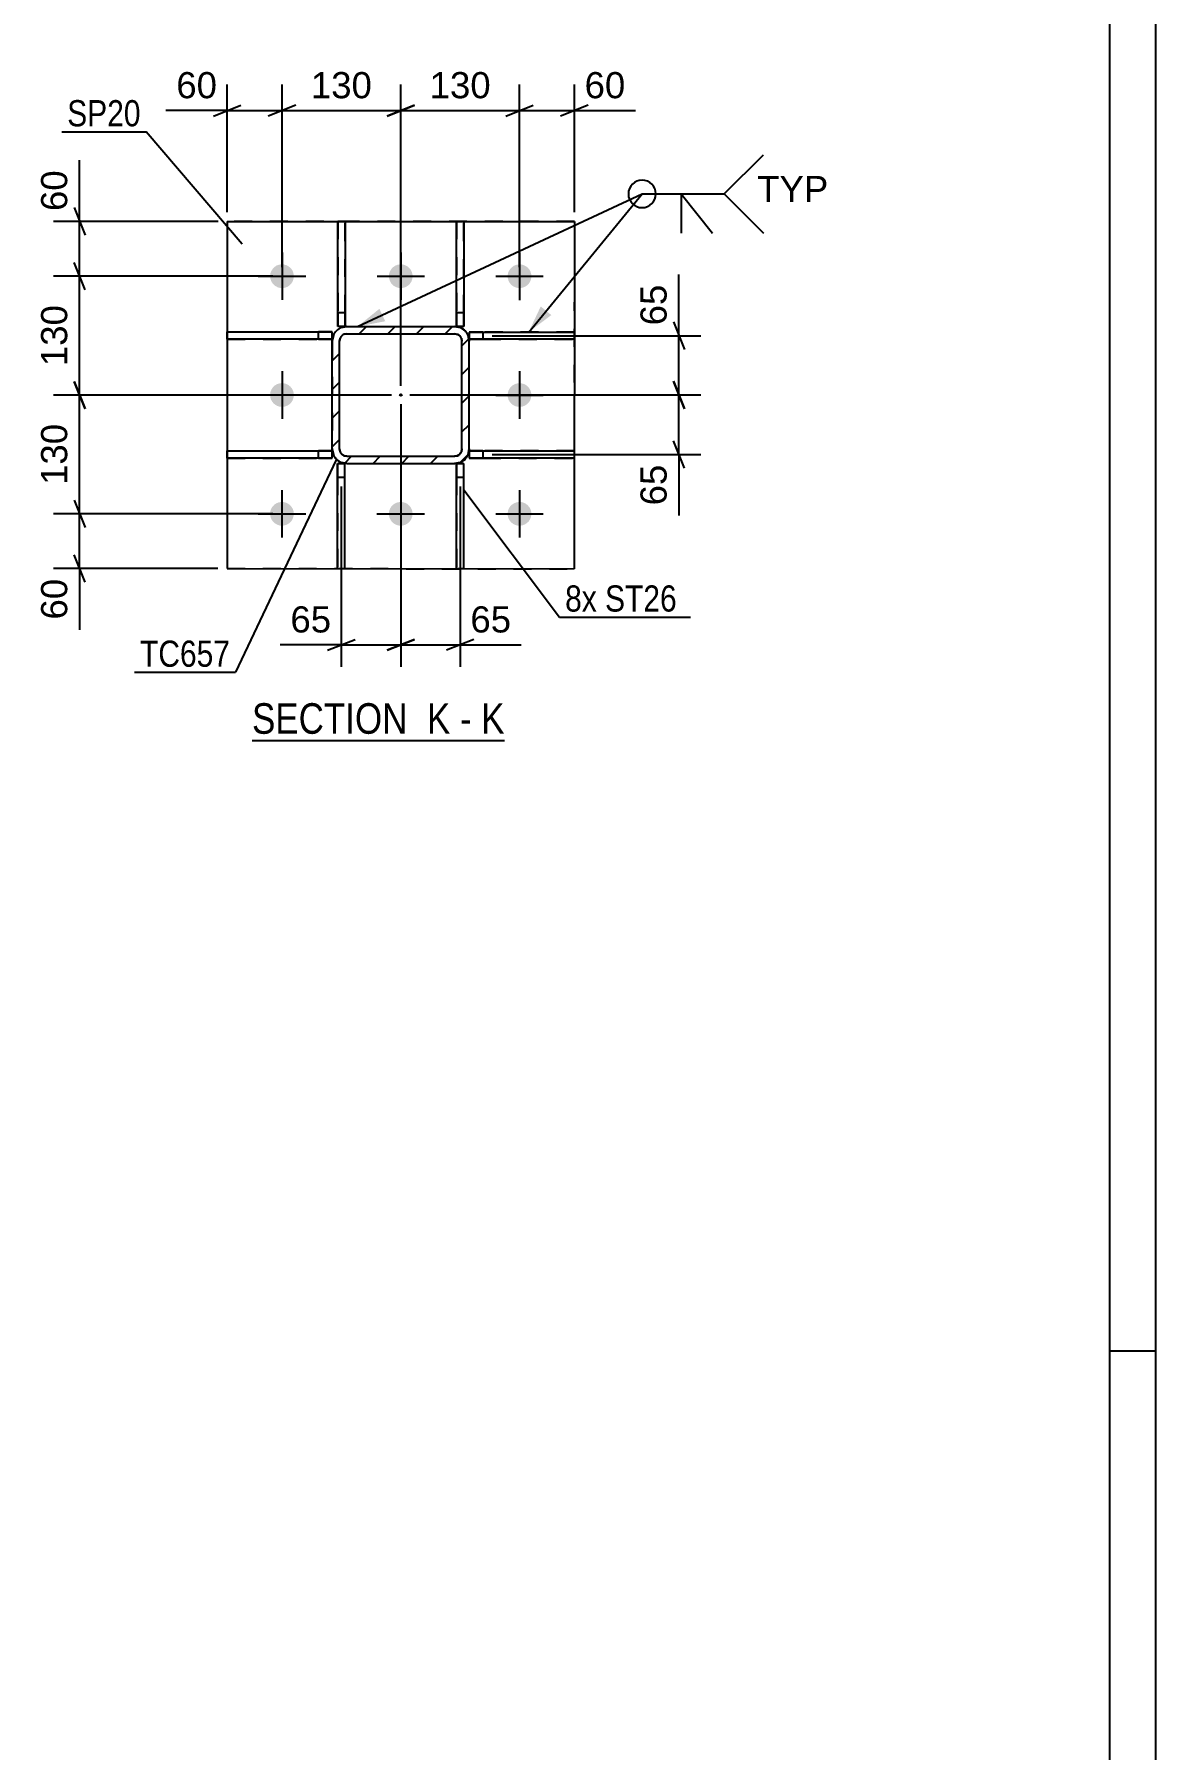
# Model space of a CAD drawing. Header units: millimetres. Extents: x -160 to 681, y -274 to 320.
# Drawn here: x 558.2 to 680.9, y -19.6 to 168.1 of the extents above; entities that cross this region are included whole.
import ezdxf

# ---------------------------------------------------------------- set-up
doc = ezdxf.new("R2010")
doc.units = ezdxf.units.MM
doc.linetypes.add('DXK_LINE_DOT2', pattern=[3.9198, 1.9599, -1.9599])
doc.linetypes.add('DXK_LINE_DOT3', pattern=[5.9187, 2.979, -0.9799, 0.9799, -0.9799])
doc.styles.add('Arial', font='ARIAL.TTF', dxfattribs={"height": 0.2})
doc.styles.add('Arial Narrow', font='ARIALN.TTF', dxfattribs={"height": 0.2})

# ---------------------------------------------------------------- blocks, each defined once
blk = doc.blocks.new('Unknown-284857079-1134')
at = {"color": 5, "linetype": 'Continuous'}
for p, q in [((680.94, -274.01), (680.94, 319.99)), ((675.94, -269.01), (675.94, 314.99)), ((680.94, 23.99), (675.94, 23.99))]:
    blk.add_line(p, q, dxfattribs=at)
blk = doc.blocks.new('Unknown-284857079-33 - 1606')
at = {"color": 6, "linetype": 'Continuous'}
blk.add_line((582.03, 90.79), (609.67, 90.79), dxfattribs=at)
at = {"color": 0, "linetype": 'Continuous'}
for points in [[(600.13, 91.54), (600.13, 95.04), (582.03, 95.04), (582.03, 91.54)], [(603.74, 91.54), (603.74, 95.04), (601.18, 95.04), (601.18, 91.54)], [(606.07, 91.54), (606.07, 95.04), (604.79, 95.04), (604.79, 91.54)], [(609.67, 91.54), (609.67, 95.04), (607.12, 95.04), (607.12, 91.54)]]:
    blk.add_wipeout(points, dxfattribs=at)
at = {"color": 7, "linetype": 'Continuous', "style": 'Arial Narrow'}
for s, p in [('SECTION ', (582.03, 91.54)), ('K', (601.18, 91.54)), ('K', (607.12, 91.54)), ('-', (604.79, 91.54))]:
    blk.add_text(s, height=3.34, dxfattribs=at).set_placement(p)
blk = doc.blocks.new('Bolt-284857079-1619 - 1606')
at = {"linetype": 'Continuous'}
for points in [[(584.71, 142.77), (584.97, 142.86), (585.24, 142.91), (585.51, 142.89), (585.77, 142.82), (586.01, 142.7), (586.22, 142.53), (586.4, 142.32), (586.52, 142.08), (586.59, 141.82), (586.61, 141.54), (586.56, 141.28), (586.47, 141.02), (586.32, 140.79), (586.13, 140.6), (585.9, 140.45), (585.65, 140.35), (585.38, 140.31), (585.11, 140.32), (584.85, 140.39), (584.6, 140.52), (584.39, 140.69), (584.22, 140.9), (584.1, 141.14), (584.02, 141.4), (584.01, 141.67), (584.05, 141.94), (584.15, 142.2), (584.3, 142.42), (584.49, 142.62)], [(597.71, 142.76), (597.97, 142.86), (598.24, 142.9), (598.51, 142.89), (598.77, 142.82), (599.01, 142.7), (599.22, 142.53), (599.4, 142.32), (599.52, 142.08), (599.59, 141.81), (599.61, 141.54), (599.56, 141.27), (599.47, 141.02), (599.32, 140.79), (599.13, 140.6), (598.9, 140.45), (598.65, 140.35), (598.38, 140.31), (598.11, 140.32), (597.85, 140.39), (597.6, 140.51), (597.39, 140.68), (597.22, 140.89), (597.1, 141.14), (597.02, 141.4), (597.01, 141.67), (597.05, 141.94), (597.15, 142.19), (597.3, 142.42), (597.49, 142.61)], [(610.71, 142.76), (610.97, 142.86), (611.24, 142.9), (611.51, 142.89), (611.77, 142.82), (612.01, 142.7), (612.22, 142.53), (612.4, 142.32), (612.52, 142.07), (612.59, 141.81), (612.61, 141.54), (612.56, 141.27), (612.47, 141.02), (612.32, 140.79), (612.13, 140.6), (611.9, 140.45), (611.65, 140.35), (611.38, 140.31), (611.11, 140.32), (610.85, 140.39), (610.6, 140.51), (610.39, 140.68), (610.22, 140.89), (610.1, 141.13), (610.02, 141.4), (610.01, 141.67), (610.05, 141.94), (610.15, 142.19), (610.3, 142.42), (610.49, 142.61)], [(584.71, 129.77), (584.97, 129.86), (585.23, 129.91), (585.5, 129.89), (585.77, 129.82), (586.01, 129.7), (586.22, 129.53), (586.39, 129.32), (586.52, 129.08), (586.59, 128.82), (586.6, 128.54), (586.56, 128.28), (586.47, 128.02), (586.32, 127.79), (586.13, 127.6), (585.9, 127.45), (585.65, 127.35), (585.38, 127.31), (585.11, 127.32), (584.84, 127.39), (584.6, 127.52), (584.39, 127.69), (584.22, 127.9), (584.09, 128.14), (584.02, 128.4), (584.01, 128.67), (584.05, 128.94), (584.15, 129.2), (584.29, 129.42), (584.48, 129.62)], [(610.71, 129.76), (610.97, 129.86), (611.23, 129.9), (611.5, 129.89), (611.77, 129.82), (612.01, 129.7), (612.22, 129.53), (612.39, 129.32), (612.52, 129.07), (612.59, 128.81), (612.6, 128.54), (612.56, 128.27), (612.47, 128.02), (612.32, 127.79), (612.13, 127.6), (611.9, 127.45), (611.65, 127.35), (611.38, 127.31), (611.11, 127.32), (610.84, 127.39), (610.6, 127.51), (610.39, 127.68), (610.22, 127.89), (610.09, 128.13), (610.02, 128.4), (610.01, 128.67), (610.05, 128.94), (610.15, 129.19), (610.29, 129.42), (610.48, 129.61)], [(584.71, 116.77), (584.96, 116.86), (585.23, 116.91), (585.5, 116.89), (585.77, 116.82), (586.01, 116.7), (586.22, 116.53), (586.39, 116.32), (586.52, 116.08), (586.59, 115.82), (586.6, 115.54), (586.56, 115.28), (586.46, 115.02), (586.32, 114.79), (586.12, 114.6), (585.9, 114.45), (585.64, 114.35), (585.38, 114.31), (585.1, 114.32), (584.84, 114.39), (584.6, 114.52), (584.39, 114.69), (584.22, 114.9), (584.09, 115.14), (584.02, 115.4), (584.01, 115.67), (584.05, 115.94), (584.14, 116.2), (584.29, 116.42), (584.48, 116.62)], [(597.71, 116.76), (597.96, 116.86), (598.23, 116.9), (598.5, 116.89), (598.77, 116.82), (599.01, 116.7), (599.22, 116.53), (599.39, 116.32), (599.52, 116.08), (599.59, 115.81), (599.6, 115.54), (599.56, 115.27), (599.46, 115.02), (599.32, 114.79), (599.12, 114.6), (598.9, 114.45), (598.64, 114.35), (598.38, 114.31), (598.1, 114.32), (597.84, 114.39), (597.6, 114.51), (597.39, 114.68), (597.22, 114.89), (597.09, 115.14), (597.02, 115.4), (597.01, 115.67), (597.05, 115.94), (597.14, 116.19), (597.29, 116.42), (597.48, 116.61)], [(610.71, 116.76), (610.96, 116.86), (611.23, 116.9), (611.5, 116.89), (611.77, 116.82), (612.01, 116.7), (612.22, 116.53), (612.39, 116.32), (612.52, 116.07), (612.59, 115.81), (612.6, 115.54), (612.56, 115.27), (612.46, 115.02), (612.32, 114.79), (612.12, 114.6), (611.9, 114.45), (611.64, 114.35), (611.38, 114.31), (611.1, 114.32), (610.84, 114.39), (610.6, 114.51), (610.39, 114.68), (610.22, 114.89), (610.09, 115.13), (610.02, 115.4), (610.01, 115.67), (610.05, 115.94), (610.14, 116.19), (610.29, 116.42), (610.48, 116.61)]]:
    blk.add_hatch(color=1, dxfattribs=at).paths.add_polyline_path(points)
at = {"color": 1, "linetype": 'Continuous'}
for p, q in [((585.31, 144.21), (585.31, 139.01)), ((598.31, 144.21), (598.31, 139.01)), ((611.31, 144.2), (611.31, 139)), ((582.71, 141.61), (587.91, 141.61)), ((595.71, 141.61), (600.91, 141.61)), ((608.71, 141.6), (613.91, 141.6)), ((585.31, 131.21), (585.31, 126.01)), ((611.31, 131.2), (611.31, 126)), ((582.71, 128.61), (587.91, 128.61)), ((608.71, 128.6), (613.91, 128.6)), ((585.3, 118.21), (585.3, 113.01)), ((598.3, 118.21), (598.3, 113.01)), ((611.3, 118.2), (611.3, 113)), ((582.7, 115.61), (587.9, 115.61)), ((595.7, 115.61), (600.9, 115.61)), ((608.7, 115.6), (613.9, 115.6))]:
    blk.add_line(p, q, dxfattribs=at)
blk = doc.blocks.new('Part-284857079-1656 - 1606')
at = {"color": 2, "linetype": 'Continuous'}
for p, q in [((579.31, 134.71), (579.31, 135.51)), ((579.31, 135.51), (590.81, 135.51)), ((590.81, 135.51), (589.31, 135.51)), ((590.81, 134.71), (590.81, 135.51)), ((590.81, 134.71), (579.31, 134.71))]:
    blk.add_line(p, q, dxfattribs=at)
at = {"color": 7, "linetype": 'DXK_LINE_DOT2'}
for p, q in [((579.31, 135.51), (589.31, 135.51)), ((589.31, 134.71), (589.31, 135.51)), ((590.81, 134.71), (590.81, 135.51)), ((590.81, 135.51), (590.81, 135.51)), ((579.31, 134.71), (589.31, 134.71)), ((589.31, 134.71), (590.81, 134.71)), ((590.81, 134.71), (590.81, 134.71))]:
    blk.add_line(p, q, dxfattribs=at)
blk = doc.blocks.new('Part-284857079-1661 - 1606')
at = {"color": 2, "linetype": 'Continuous'}
for p, q in [((579.3, 121.71), (579.3, 122.51)), ((579.3, 122.51), (590.8, 122.51)), ((590.8, 122.51), (589.3, 122.51)), ((590.8, 121.71), (590.8, 122.51)), ((590.8, 121.71), (579.3, 121.71))]:
    blk.add_line(p, q, dxfattribs=at)
at = {"color": 7, "linetype": 'DXK_LINE_DOT2'}
for p, q in [((579.3, 122.51), (589.3, 122.51)), ((589.3, 121.71), (589.3, 122.51)), ((590.8, 121.71), (590.8, 122.51)), ((590.8, 122.51), (590.8, 122.51)), ((579.3, 121.71), (589.3, 121.71)), ((589.3, 121.71), (590.8, 121.71)), ((590.8, 121.71), (590.8, 121.71))]:
    blk.add_line(p, q, dxfattribs=at)
blk = doc.blocks.new('Part-284857079-1666 - 1606')
at = {"color": 2, "linetype": 'Continuous'}
for p, q in [((607.31, 135.5), (605.81, 135.5)), ((605.81, 135.5), (617.31, 135.5)), ((605.81, 135.5), (605.81, 134.7)), ((617.31, 135.5), (617.31, 134.7)), ((617.31, 134.7), (605.81, 134.7))]:
    blk.add_line(p, q, dxfattribs=at)
at = {"color": 7, "linetype": 'DXK_LINE_DOT2'}
for p, q in [((605.81, 135.5), (605.81, 135.5)), ((605.81, 135.5), (605.81, 134.7)), ((617.31, 135.5), (607.31, 135.5)), ((607.31, 135.5), (607.31, 134.7)), ((605.81, 134.7), (607.31, 134.7)), ((605.81, 134.7), (605.81, 134.7)), ((607.31, 134.7), (617.31, 134.7))]:
    blk.add_line(p, q, dxfattribs=at)
blk = doc.blocks.new('Part-284857079-1735 - 1606')
at = {"color": 2, "linetype": 'Continuous'}
for p, q in [((579.31, 147.61), (579.3, 109.61)), ((579.31, 147.61), (579.31, 147.61)), ((579.31, 147.61), (617.31, 147.6)), ((617.31, 147.6), (617.3, 109.6)), ((617.31, 147.6), (617.31, 147.6)), ((579.3, 109.61), (579.3, 109.61)), ((579.3, 109.61), (617.3, 109.6)), ((617.3, 109.6), (617.3, 109.6))]:
    blk.add_line(p, q, dxfattribs=at)
at = {"color": 7, "linetype": 'DXK_LINE_DOT2'}
for p, q in [((579.31, 147.61), (579.3, 109.61)), ((617.31, 147.6), (579.31, 147.61)), ((617.31, 147.6), (617.3, 109.6)), ((579.3, 109.61), (617.3, 109.6))]:
    blk.add_line(p, q, dxfattribs=at)
blk = doc.blocks.new('Part-284857079-1671 - 1606')
at = {"color": 2, "linetype": 'Continuous'}
for p, q in [((607.3, 122.5), (605.8, 122.5)), ((605.8, 122.5), (617.3, 122.5)), ((605.8, 122.5), (605.8, 121.7)), ((617.3, 122.5), (617.3, 121.7)), ((617.3, 121.7), (605.8, 121.7))]:
    blk.add_line(p, q, dxfattribs=at)
at = {"color": 7, "linetype": 'DXK_LINE_DOT2'}
for p, q in [((605.8, 122.5), (605.8, 122.5)), ((605.8, 122.5), (605.8, 121.7)), ((617.3, 122.5), (607.3, 122.5)), ((607.3, 122.5), (607.3, 121.7)), ((605.8, 121.7), (607.3, 121.7)), ((605.8, 121.7), (605.8, 121.7)), ((607.3, 121.7), (617.3, 121.7))]:
    blk.add_line(p, q, dxfattribs=at)
blk = doc.blocks.new('Part-284857079-1676 - 1606')
at = {"color": 2, "linetype": 'Continuous'}
for p, q in [((605.21, 147.61), (604.41, 147.61)), ((604.41, 136.1), (604.41, 147.61)), ((605.21, 147.61), (605.21, 136.1))]:
    blk.add_line(p, q, dxfattribs=at)
at = {"color": 7, "linetype": 'DXK_LINE_DOT2'}
for p, q in [((604.41, 147.61), (604.41, 137.61)), ((605.21, 137.61), (605.21, 147.61)), ((605.21, 137.61), (604.41, 137.61)), ((604.41, 137.61), (604.41, 136.11)), ((605.21, 136.11), (605.21, 137.61)), ((605.21, 136.11), (604.41, 136.11)), ((604.41, 136.11), (604.41, 136.1)), ((605.21, 136.1), (604.41, 136.1)), ((605.21, 136.1), (605.21, 136.11))]:
    blk.add_line(p, q, dxfattribs=at)
blk = doc.blocks.new('Part-284857079-1681 - 1606')
at = {"color": 2, "linetype": 'Continuous'}
for p, q in [((592.21, 147.61), (591.41, 147.61)), ((591.41, 136.11), (591.41, 147.61)), ((592.21, 147.61), (592.21, 136.11)), ((592.21, 136.11), (591.41, 136.11))]:
    blk.add_line(p, q, dxfattribs=at)
at = {"color": 7, "linetype": 'DXK_LINE_DOT2'}
for p, q in [((591.41, 147.61), (591.41, 137.61)), ((592.21, 137.61), (592.21, 147.61)), ((592.21, 137.61), (591.41, 137.61)), ((591.41, 137.61), (591.41, 136.11)), ((592.21, 136.11), (592.21, 137.61)), ((592.21, 136.11), (591.41, 136.11)), ((591.41, 136.11), (591.41, 136.11)), ((592.21, 136.11), (592.21, 136.11))]:
    blk.add_line(p, q, dxfattribs=at)
blk = doc.blocks.new('Part-284857079-1686 - 1606')
at = {"color": 2, "linetype": 'Continuous'}
for p, q in [((604.4, 121.11), (605.2, 121.11)), ((604.4, 109.61), (604.4, 121.1)), ((605.2, 109.61), (605.2, 121.1)), ((604.4, 109.61), (605.2, 109.61))]:
    blk.add_line(p, q, dxfattribs=at)
at = {"color": 7, "linetype": 'DXK_LINE_DOT2'}
for p, q in [((604.4, 121.1), (604.4, 121.11)), ((604.4, 121.11), (604.4, 119.61)), ((604.4, 121.1), (605.2, 121.1)), ((605.2, 121.11), (605.2, 121.1)), ((605.2, 119.61), (605.2, 121.11)), ((604.4, 119.61), (604.4, 109.61)), ((604.4, 119.61), (605.2, 119.61)), ((605.2, 109.61), (605.2, 119.61))]:
    blk.add_line(p, q, dxfattribs=at)
blk = doc.blocks.new('Part-284857079-1691 - 1606')
at = {"color": 2, "linetype": 'Continuous'}
for p, q in [((591.4, 109.61), (591.4, 121.11)), ((591.4, 121.11), (592.2, 121.11)), ((591.4, 121.11), (592.2, 121.11)), ((592.2, 109.61), (592.2, 121.11)), ((591.4, 109.61), (592.2, 109.61))]:
    blk.add_line(p, q, dxfattribs=at)
at = {"color": 7, "linetype": 'DXK_LINE_DOT2'}
for p, q in [((591.4, 121.11), (591.4, 121.11)), ((591.4, 121.11), (591.4, 119.61)), ((592.2, 121.11), (592.2, 121.11)), ((592.2, 119.61), (592.2, 121.11)), ((591.4, 119.61), (591.4, 109.61)), ((591.4, 119.61), (592.2, 119.61)), ((592.2, 109.61), (592.2, 119.61))]:
    blk.add_line(p, q, dxfattribs=at)
blk = doc.blocks.new('Part-284857079-1787 - 1606')
at = {"linetype": 'Continuous'}
h = blk.add_hatch(dxfattribs=at)
h.set_pattern_fill('', scale=0.7, style=0, pattern_type=0)
h.set_pattern_definition([(45, (604.8175, 121.2257), (-1.57154, 1.57154), [])])
h.paths.add_polyline_path([(604.21, 121.1), (604.82, 121.23), (605.34, 121.57), (605.68, 122.09), (605.81, 122.7), (605.81, 134.5), (605.69, 135.12), (605.34, 135.64), (604.82, 135.98), (604.21, 136.1), (592.41, 136.11), (591.8, 135.98), (591.28, 135.64), (590.93, 135.12), (590.81, 134.51), (590.81, 122.71), (590.93, 122.09), (591.27, 121.57), (591.79, 121.23), (592.41, 121.11)])
h.paths.add_polyline_path([(592.41, 121.91), (592.1, 121.97), (591.84, 122.14), (591.67, 122.4), (591.61, 122.71), (591.61, 134.51), (591.67, 134.81), (591.84, 135.07), (592.1, 135.25), (592.41, 135.31), (604.21, 135.3), (604.51, 135.24), (604.77, 135.07), (604.95, 134.81), (605.01, 134.5), (605.01, 122.7), (604.94, 122.4), (604.77, 122.14), (604.51, 121.96), (604.21, 121.9)])
blk.add_hatch(color=246, dxfattribs=at).paths.add_polyline_path([(598.31, 128.51, -1), (598.31, 128.71, -1)])
at = {"color": 2, "linetype": 'Continuous'}
for p, q in [((591.79, 135.99), (592.41, 136.11)), ((592.41, 136.11), (591.8, 135.98)), ((592.1, 135.25), (592.41, 135.31)), ((592.41, 136.11), (604.21, 136.11)), ((592.41, 136.11), (604.21, 136.1)), ((592.41, 135.31), (604.21, 135.3)), ((604.21, 136.1), (604.82, 135.98)), ((604.82, 135.98), (604.21, 136.1)), ((604.21, 135.3), (604.21, 135.31)), ((604.21, 135.3), (604.51, 135.24)), ((590.81, 134.51), (590.93, 135.12)), ((590.93, 135.12), (590.81, 134.51)), ((590.81, 122.71), (590.81, 134.51)), ((591.61, 134.51), (591.67, 134.81)), ((591.61, 122.71), (591.61, 134.51)), ((604.95, 134.81), (605.01, 134.5)), ((605.01, 122.7), (605.01, 134.5)), ((605.81, 134.5), (605.69, 135.12)), ((605.81, 122.7), (605.81, 134.5)), ((590.81, 122.71), (590.93, 122.09)), ((591.67, 122.4), (591.61, 122.71)), ((604.94, 122.4), (605, 122.71)), ((605.01, 122.7), (604.94, 122.4)), ((605.68, 122.09), (605.81, 122.7)), ((591.79, 121.23), (592.41, 121.11)), ((592.1, 121.97), (592.4, 121.91)), ((592.41, 121.91), (592.1, 121.97)), ((592.4, 121.91), (604.2, 121.91)), ((592.41, 121.91), (604.21, 121.9)), ((592.41, 121.11), (604.21, 121.1)), ((604.2, 121.91), (604.51, 121.97)), ((604.51, 121.96), (604.21, 121.9)), ((604.21, 121.1), (604.82, 121.23))]:
    blk.add_line(p, q, dxfattribs=at)
at = {"color": 7, "linetype": 'DXK_LINE_DOT2'}
for p, q in [((592.41, 135.31), (592.1, 135.25)), ((592.41, 136.11), (592.41, 136.11)), ((592.41, 135.31), (592.41, 135.31)), ((592.41, 135.31), (604.21, 135.31)), ((604.21, 136.1), (604.21, 136.11)), ((604.21, 136.11), (604.21, 136.1)), ((604.21, 135.3), (604.21, 135.31)), ((604.51, 135.24), (604.21, 135.3)), ((604.82, 135.98), (604.82, 135.98)), ((590.81, 134.51), (590.8, 122.71)), ((590.81, 134.51), (590.81, 134.51)), ((590.93, 135.12), (590.93, 135.12)), ((591.6, 122.71), (591.61, 134.51)), ((591.67, 134.81), (591.61, 134.51)), ((591.61, 134.51), (591.61, 134.51)), ((591.67, 134.81), (591.67, 134.81)), ((605.01, 134.51), (604.95, 134.81)), ((605, 122.71), (605.01, 134.51)), ((605.01, 134.5), (605.01, 134.51)), ((605.69, 135.12), (605.81, 134.51)), ((605.8, 122.71), (605.81, 134.51)), ((605.81, 134.5), (605.81, 134.51)), ((590.81, 122.71), (590.8, 122.71)), ((590.93, 122.1), (590.8, 122.71)), ((591.61, 122.71), (591.6, 122.71)), ((591.6, 122.71), (591.67, 122.4)), ((604.94, 122.4), (604.94, 122.4)), ((605.01, 122.7), (605, 122.71)), ((605.8, 122.71), (605.68, 122.09)), ((605.81, 122.7), (605.8, 122.71)), ((592.4, 121.11), (591.79, 121.23)), ((592.1, 121.97), (592.1, 121.97)), ((592.41, 121.91), (592.4, 121.91)), ((592.4, 121.11), (604.2, 121.11)), ((592.41, 121.11), (592.4, 121.11)), ((604.21, 121.9), (604.2, 121.91)), ((604.82, 121.23), (604.2, 121.11)), ((604.21, 121.1), (604.2, 121.11))]:
    blk.add_line(p, q, dxfattribs=at)
at = {"color": 246, "linetype": 'DXK_LINE_DOT2'}
blk.add_line((598.3, 128.61), (598.31, 128.61), dxfattribs=at)
at = {"color": 7, "linetype": 'DXK_LINE_DOT3'}
blk.add_line((598.31, 128.61), (598.31, 128.61), dxfattribs=at)
at = {"color": 246, "linetype": 'Continuous'}
blk.add_circle((598.31, 128.61), 0.1, dxfattribs=at)
at = {"color": 2, "linetype": 'Continuous'}
for centre, radius, start, end in [((592.41, 134.51), 1.6, 112.6338, 157.4901), ((592.41, 134.51), 1.6, 112.4901, 157.4901), ((592.41, 134.51), 0.8, 112.4901, 157.4901), ((604.21, 134.5), 0.8, 22.4901, 67.4901), ((604.21, 134.5), 1.6, 22.4901, 67.4901), ((592.41, 122.71), 1.6, 202.4901, 247.4901), ((592.41, 122.71), 0.8, 202.4901, 247.4901), ((604.2, 122.71), 0.8, 292.4901, 337.4901), ((604.21, 122.7), 0.8, 292.4901, 337.4901), ((604.21, 122.7), 1.6, 292.4901, 337.4901)]:
    blk.add_arc(centre, radius, start, end, dxfattribs=at)
at = {"color": 7, "linetype": 'DXK_LINE_DOT2'}
for centre, radius, start, end in [((592.41, 134.51), 0.8, 112.4901, 157.4901), ((592.41, 134.51), 1.6, 112.4899, 112.6336), ((604.21, 134.51), 0.8, 22.4901, 67.4901), ((604.21, 134.51), 1.6, 22.4901, 67.4901), ((592.4, 122.71), 1.6, 202.4901, 247.4901), ((592.4, 122.71), 0.8, 202.4901, 247.4901), ((604.2, 122.71), 1.6, 292.4901, 337.4901)]:
    blk.add_arc(centre, radius, start, end, dxfattribs=at)
blk = doc.blocks.new('StraightDimension-284857079-22791 - 1606')
at = {"color": 7, "linetype": 'Continuous'}
for p, q in [((563.75, 127.1), (562.55, 130.1)), ((597.31, 128.6), (560.3, 128.6)), ((563.15, 115.61), (563.15, 128.6)), ((562.55, 117.11), (563.75, 114.11)), ((584.3, 115.61), (560.3, 115.61))]:
    blk.add_line(p, q, dxfattribs=at)
at = {"color": 0}
blk.add_wipeout([(562.4, 126.04), (558.2, 126.04), (558.2, 118.17), (562.4, 118.17)], dxfattribs=at)
at = {"color": 3, "style": 'Arial'}
blk.add_text('130', height=2.865, rotation=90.0002, dxfattribs=at).set_placement((561.8, 118.77))
blk = doc.blocks.new('StraightDimension-284857079-20520 - 1606')
at = {"color": 7, "linetype": 'Continuous'}
for p, q in [((628.16, 136.6), (629.36, 133.6)), ((608.31, 135.1), (631.16, 135.1)), ((628.76, 128.61), (628.76, 135.1)), ((629.36, 127.11), (628.16, 130.11)), ((599.31, 128.61), (631.16, 128.61))]:
    blk.add_line(p, q, dxfattribs=at)
at = {"color": 0}
blk.add_wipeout([(628.01, 141.28), (623.81, 141.28), (623.81, 135.63), (628.01, 135.63)], dxfattribs=at)
at = {"color": 7, "linetype": 'Continuous'}
blk.add_line((628.76, 135.1), (628.76, 141.8), dxfattribs=at)
blk.add_line((628.76, 135.1), (628.76, 141.8), dxfattribs=at)
at = {"color": 3, "style": 'Arial'}
blk.add_text('65', height=2.865, rotation=90.0002, dxfattribs=at).set_placement((627.41, 136.23))
blk = doc.blocks.new('StraightDimension-284857079-20456 - 1606')
at = {"color": 7, "linetype": 'Continuous'}
for p, q in [((611.31, 142.6), (611.31, 162.58)), ((617.31, 148.6), (617.31, 162.58)), ((609.81, 159.13), (612.81, 160.33)), ((611.31, 159.73), (617.31, 159.73)), ((618.81, 160.33), (615.81, 159.13))]:
    blk.add_line(p, q, dxfattribs=at)
at = {"color": 0}
blk.add_wipeout([(623.48, 160.48), (623.48, 164.68), (617.83, 164.68), (617.83, 160.48)], dxfattribs=at)
at = {"color": 7, "linetype": 'Continuous'}
blk.add_line((617.31, 159.73), (624.01, 159.73), dxfattribs=at)
blk.add_line((617.31, 159.73), (624.01, 159.73), dxfattribs=at)
at = {"color": 3, "style": 'Arial'}
blk.add_text('60', height=2.865, dxfattribs=at).set_placement((618.43, 161.08))
blk = doc.blocks.new('StraightDimension-284857079-20532 - 1606')
at = {"color": 7, "linetype": 'Continuous'}
for p, q in [((598.31, 127.6), (598.31, 98.87)), ((604.8, 118.61), (604.8, 98.87)), ((596.81, 100.67), (599.81, 101.87)), ((606.3, 101.87), (603.3, 100.67)), ((598.31, 101.27), (604.8, 101.27))]:
    blk.add_line(p, q, dxfattribs=at)
at = {"color": 0}
blk.add_wipeout([(610.98, 102.02), (610.98, 106.22), (605.33, 106.22), (605.33, 102.02)], dxfattribs=at)
at = {"color": 7, "linetype": 'Continuous'}
blk.add_line((604.8, 101.27), (611.5, 101.27), dxfattribs=at)
blk.add_line((604.8, 101.27), (611.5, 101.27), dxfattribs=at)
at = {"color": 3, "style": 'Arial'}
blk.add_text('65', height=2.865, dxfattribs=at).set_placement((605.93, 102.62))
blk = doc.blocks.new('StraightDimension-284857079-22792 - 1606')
at = {"color": 7, "linetype": 'Continuous'}
for p, q in [((562.55, 117.11), (563.75, 114.11)), ((584.3, 115.61), (560.3, 115.61)), ((563.15, 109.61), (563.15, 115.61)), ((563.75, 108.11), (562.55, 111.11)), ((578.3, 109.61), (560.3, 109.61))]:
    blk.add_line(p, q, dxfattribs=at)
at = {"color": 0}
blk.add_wipeout([(562.4, 109.09), (558.2, 109.09), (558.2, 103.44), (562.4, 103.44)], dxfattribs=at)
at = {"color": 7, "linetype": 'Continuous'}
blk.add_line((563.15, 109.61), (563.15, 102.91), dxfattribs=at)
blk.add_line((563.15, 109.61), (563.15, 102.91), dxfattribs=at)
at = {"color": 3, "style": 'Arial'}
blk.add_text('60', height=2.865, rotation=90.0002, dxfattribs=at).set_placement((561.8, 104.04))
blk = doc.blocks.new('StraightDimension-284857079-20457 - 1606')
at = {"color": 7, "linetype": 'Continuous'}
for p, q in [((598.31, 129.6), (598.31, 162.58)), ((611.31, 142.6), (611.31, 162.58)), ((599.81, 160.33), (596.81, 159.13)), ((598.31, 159.73), (611.31, 159.73)), ((609.81, 159.13), (612.81, 160.33))]:
    blk.add_line(p, q, dxfattribs=at)
at = {"color": 0}
blk.add_wipeout([(608.74, 160.48), (608.74, 164.68), (600.87, 164.68), (600.87, 160.48)], dxfattribs=at)
at = {"color": 3, "style": 'Arial'}
blk.add_text('130', height=2.865, dxfattribs=at).set_placement((601.47, 161.08))
blk = doc.blocks.new('StraightDimension-284857079-20458 - 1606')
at = {"color": 7, "linetype": 'Continuous'}
for p, q in [((585.31, 142.61), (585.31, 162.58)), ((598.31, 129.6), (598.31, 162.58)), ((586.81, 160.33), (583.81, 159.13)), ((585.31, 159.73), (598.31, 159.73)), ((596.81, 159.13), (599.81, 160.33))]:
    blk.add_line(p, q, dxfattribs=at)
at = {"color": 0}
blk.add_wipeout([(595.74, 160.48), (595.74, 164.68), (587.87, 164.68), (587.87, 160.48)], dxfattribs=at)
at = {"color": 3, "style": 'Arial'}
blk.add_text('130', height=2.865, dxfattribs=at).set_placement((588.47, 161.08))
blk = doc.blocks.new('StraightDimension-284857079-20459 - 1606')
at = {"color": 7, "linetype": 'Continuous'}
for p, q in [((579.31, 148.61), (579.31, 162.58)), ((585.31, 142.61), (585.31, 162.58)), ((577.81, 159.13), (580.81, 160.33)), ((579.31, 159.73), (585.31, 159.73)), ((586.81, 160.33), (583.81, 159.13))]:
    blk.add_line(p, q, dxfattribs=at)
at = {"color": 0}
blk.add_wipeout([(578.78, 160.48), (578.78, 164.68), (573.14, 164.68), (573.14, 160.48)], dxfattribs=at)
at = {"color": 7, "linetype": 'Continuous'}
blk.add_line((579.31, 159.73), (572.61, 159.73), dxfattribs=at)
blk.add_line((579.31, 159.73), (572.61, 159.73), dxfattribs=at)
at = {"color": 3, "style": 'Arial'}
blk.add_text('60', height=2.865, dxfattribs=at).set_placement((573.74, 161.08))
blk = doc.blocks.new('StraightDimension-284857079-20521 - 1606')
at = {"color": 7, "linetype": 'Continuous'}
for p, q in [((628.16, 130.11), (629.36, 127.11)), ((599.31, 128.61), (631.16, 128.61)), ((628.76, 122.1), (628.76, 128.61)), ((608.3, 122.1), (631.16, 122.1)), ((629.36, 120.6), (628.16, 123.6))]:
    blk.add_line(p, q, dxfattribs=at)
at = {"color": 0}
blk.add_wipeout([(628.01, 121.58), (623.81, 121.58), (623.81, 115.93), (628.01, 115.93)], dxfattribs=at)
at = {"color": 7, "linetype": 'Continuous'}
blk.add_line((628.76, 122.1), (628.76, 115.41), dxfattribs=at)
blk.add_line((628.76, 122.1), (628.76, 115.41), dxfattribs=at)
at = {"color": 3, "style": 'Arial'}
blk.add_text('65', height=2.865, rotation=90.0002, dxfattribs=at).set_placement((627.41, 116.53))
blk = doc.blocks.new('StraightDimension-284857079-22790 - 1606')
at = {"color": 7, "linetype": 'Continuous'}
for p, q in [((563.75, 140.11), (562.55, 143.11)), ((584.31, 141.61), (560.3, 141.61)), ((563.15, 128.6), (563.15, 141.61)), ((562.55, 130.1), (563.75, 127.1)), ((597.31, 128.6), (560.3, 128.6))]:
    blk.add_line(p, q, dxfattribs=at)
at = {"color": 0}
blk.add_wipeout([(562.4, 139.04), (558.2, 139.04), (558.2, 131.17), (562.4, 131.17)], dxfattribs=at)
at = {"color": 3, "style": 'Arial'}
blk.add_text('130', height=2.865, rotation=90.0002, dxfattribs=at).set_placement((561.8, 131.77))
blk = doc.blocks.new('StraightDimension-284857079-20533 - 1606')
at = {"color": 7, "linetype": 'Continuous'}
for p, q in [((598.31, 127.6), (598.31, 98.87)), ((591.8, 118.61), (591.8, 98.87)), ((590.3, 100.67), (593.3, 101.87)), ((599.81, 101.87), (596.81, 100.67)), ((591.8, 101.27), (598.31, 101.27))]:
    blk.add_line(p, q, dxfattribs=at)
at = {"color": 0}
blk.add_wipeout([(591.28, 102.02), (591.28, 106.22), (585.63, 106.22), (585.63, 102.02)], dxfattribs=at)
at = {"color": 7, "linetype": 'Continuous'}
blk.add_line((591.8, 101.27), (585.11, 101.27), dxfattribs=at)
blk.add_line((591.8, 101.27), (585.11, 101.27), dxfattribs=at)
at = {"color": 3, "style": 'Arial'}
blk.add_text('65', height=2.865, dxfattribs=at).set_placement((586.23, 102.62))
blk = doc.blocks.new('StraightDimension-284857079-22789 - 1606')
at = {"color": 7, "linetype": 'Continuous'}
for p, q in [((562.55, 149.11), (563.75, 146.11)), ((578.31, 147.61), (560.3, 147.61)), ((563.15, 141.61), (563.15, 147.61)), ((563.75, 140.11), (562.55, 143.11)), ((584.31, 141.61), (560.3, 141.61))]:
    blk.add_line(p, q, dxfattribs=at)
at = {"color": 0}
blk.add_wipeout([(562.4, 153.78), (558.2, 153.78), (558.2, 148.14), (562.4, 148.14)], dxfattribs=at)
at = {"color": 7, "linetype": 'Continuous'}
blk.add_line((563.15, 147.61), (563.15, 154.31), dxfattribs=at)
blk.add_line((563.15, 147.61), (563.15, 154.31), dxfattribs=at)
at = {"color": 3, "style": 'Arial'}
blk.add_text('60', height=2.865, rotation=90.0002, dxfattribs=at).set_placement((561.8, 148.74))
blk = doc.blocks.new('Mark-284857079-1731 - 1606')
at = {"color": 0}
blk.add_wipeout([(569.84, 158.01), (569.84, 161.01), (561.8, 161.01), (561.8, 158.01)], dxfattribs=at)
blk.add_wipeout([(569.84, 158.01), (569.84, 161.01), (561.8, 161.01), (561.8, 158.01)], dxfattribs=at)
at = {"color": 30, "linetype": 'Continuous'}
for p in [(561.2, 157.41), (580.95, 145.1)]:
    blk.add_line(p, (570.44, 157.41), dxfattribs=at)
at = {"color": 3, "style": 'Arial Narrow'}
blk.add_text('SP20', height=2.863, dxfattribs=at).set_placement((561.8, 158.01))
blk = doc.blocks.new('Mark-284857079-22983 - 1606')
at = {"color": 0}
blk.add_wipeout([(579.63, 98.87), (579.63, 101.87), (569.77, 101.87), (569.77, 98.87)], dxfattribs=at)
blk.add_wipeout([(579.63, 98.87), (579.63, 101.87), (569.77, 101.87), (569.77, 98.87)], dxfattribs=at)
at = {"color": 30, "linetype": 'Continuous'}
for p in [(591.23, 121.53), (569.17, 98.27)]:
    blk.add_line(p, (580.23, 98.27), dxfattribs=at)
at = {"color": 3, "style": 'Arial Narrow'}
blk.add_text('TC657', height=2.863, dxfattribs=at).set_placement((569.77, 98.87))
blk = doc.blocks.new('WeldMark-284857079-1901 - 1606')
at = {"linetype": 'Continuous'}
for points in [[(596.61, 136.68), (593.57, 136.09), (595.97, 138.04)], [(614.79, 137.35), (612.31, 135.5), (613.63, 138.3)]]:
    blk.add_hatch(color=30, dxfattribs=at).paths.add_polyline_path(points)
at = {"color": 30, "linetype": 'Continuous'}
for p, q in [((593.57, 136.09), (624.72, 150.61)), ((612.31, 135.5), (624.72, 150.61)), ((624.72, 150.61), (633.72, 150.61))]:
    blk.add_line(p, q, dxfattribs=at)
at = {"color": 3, "linetype": 'Continuous'}
for q in [(632.44, 146.32), (629.01, 146.32)]:
    blk.add_line((629.01, 150.61), q, dxfattribs=at)
for start, end in [(90, 270), (270, 90)]:
    blk.add_arc((624.72, 150.61), 1.5, start, end, dxfattribs=at)
at = {"color": 0, "linetype": 'Continuous'}
blk.add_wipeout([(645.1, 149.71), (645.1, 152.71), (637.32, 152.71), (637.32, 149.71)], dxfattribs=at)
blk.add_wipeout([(645.1, 149.71), (645.1, 152.71), (637.32, 152.71), (637.32, 149.71)], dxfattribs=at)
at = {"color": 3, "linetype": 'Continuous'}
for q in [(638.01, 154.89), (638.01, 146.32)]:
    blk.add_line((633.72, 150.61), q, dxfattribs=at)
at = {"color": 3, "linetype": 'Continuous', "style": 'Arial'}
blk.add_text('TYP', height=2.865, dxfattribs=at).set_placement((637.32, 149.71))
blk = doc.blocks.new('MarkSet-284857079-1957 - 1606')
at = {"color": 0}
blk.add_wipeout([(619.77, 104.91), (619.77, 107.91), (616.3, 107.91), (616.3, 104.91)], dxfattribs=at)
blk.add_wipeout([(619.77, 104.91), (619.77, 107.91), (616.3, 107.91), (616.3, 104.91)], dxfattribs=at)
at = {"color": 30, "linetype": 'Continuous'}
blk.add_line((605.2, 118.24), (615.7, 104.31), dxfattribs=at)
at = {"color": 3, "style": 'Arial Narrow'}
blk.add_text('8x', height=2.863, dxfattribs=at).set_placement((616.3, 104.91))
at = {"color": 0}
blk.add_wipeout([(628.53, 104.91), (628.53, 107.91), (620.67, 107.91), (620.67, 104.91)], dxfattribs=at)
blk.add_wipeout([(628.53, 104.91), (628.53, 107.91), (620.67, 107.91), (620.67, 104.91)], dxfattribs=at)
at = {"color": 30, "linetype": 'Continuous'}
blk.add_line((615.7, 104.31), (630.03, 104.31), dxfattribs=at)
at = {"color": 3, "style": 'Arial Narrow'}
blk.add_text('ST26', height=2.863, dxfattribs=at).set_placement((620.67, 104.91))

msp = doc.modelspace()

# ---------------------------------------------------------------- block references
for name in ['Unknown-284857079-1134', 'Part-284857079-1735 - 1606', 'Part-284857079-1681 - 1606', 'Part-284857079-1676 - 1606', 'Bolt-284857079-1619 - 1606', 'Part-284857079-1656 - 1606', 'Part-284857079-1787 - 1606', 'Part-284857079-1666 - 1606', 'Part-284857079-1661 - 1606', 'Part-284857079-1671 - 1606', 'Part-284857079-1691 - 1606', 'Part-284857079-1686 - 1606']:
    msp.add_blockref(name, (0, 0))

# ---------------------------------------------------------------- next in the draw order: block references
for name in ['StraightDimension-284857079-20520 - 1606', 'StraightDimension-284857079-22791 - 1606', 'Unknown-284857079-33 - 1606']:
    msp.add_blockref(name, (0, 0))

# ---------------------------------------------------------------- next in the draw order: block references
for name in ['StraightDimension-284857079-20456 - 1606', 'StraightDimension-284857079-20532 - 1606', 'StraightDimension-284857079-22792 - 1606']:
    msp.add_blockref(name, (0, 0))

# ---------------------------------------------------------------- next in the draw order: block references
msp.add_blockref('StraightDimension-284857079-20457 - 1606', (0, 0))

# ---------------------------------------------------------------- next in the draw order: block references
msp.add_blockref('StraightDimension-284857079-20458 - 1606', (0, 0))

# ---------------------------------------------------------------- next in the draw order: block references
for name in ['StraightDimension-284857079-20459 - 1606', 'StraightDimension-284857079-20521 - 1606']:
    msp.add_blockref(name, (0, 0))

# ---------------------------------------------------------------- next in the draw order: block references
for name in ['StraightDimension-284857079-22790 - 1606', 'MarkSet-284857079-1957 - 1606']:
    msp.add_blockref(name, (0, 0))

# ---------------------------------------------------------------- next in the draw order: block references
for name in ['StraightDimension-284857079-22789 - 1606', 'WeldMark-284857079-1901 - 1606', 'StraightDimension-284857079-20533 - 1606']:
    msp.add_blockref(name, (0, 0))

# ---------------------------------------------------------------- next in the draw order: block references
for name in ['Mark-284857079-1731 - 1606', 'Mark-284857079-22983 - 1606']:
    msp.add_blockref(name, (0, 0))

doc.saveas('drawing.dxf')
